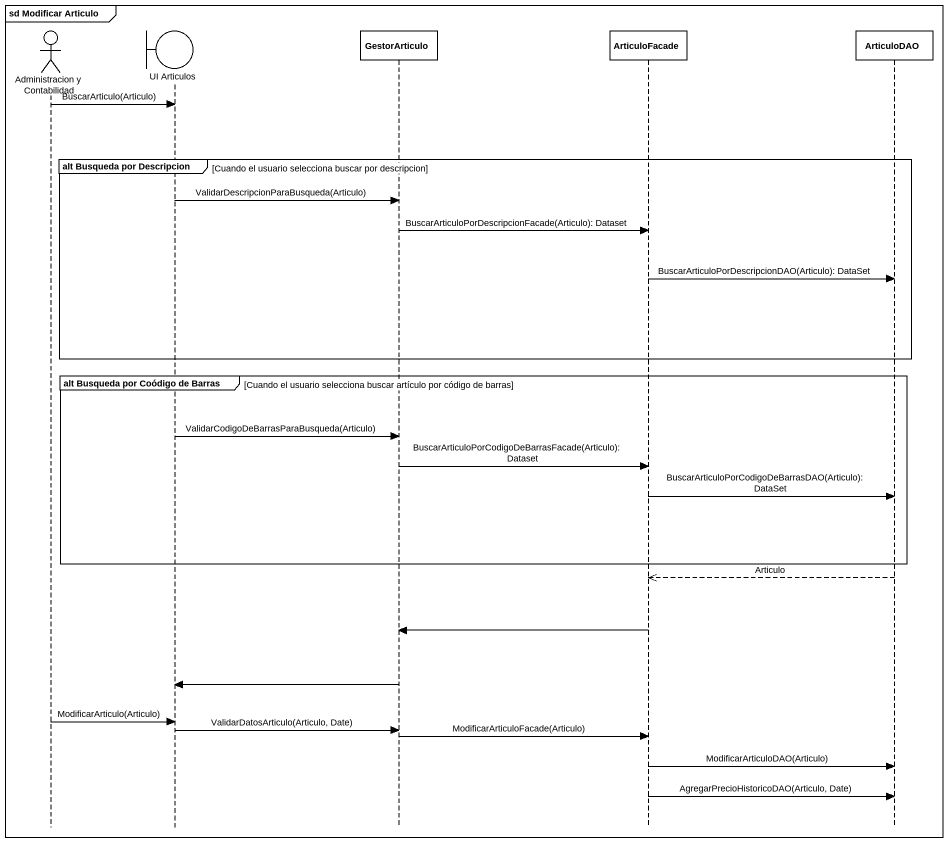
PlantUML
@startuml
mainframe sd Modificar Articulo
hide footbox
actor "Administracion y Contabilidad" as Administracion_y
boundary "UI Articulos" as UI_Articulos
participant GestorArticulo
participant ArticuloFacade
participant ArticuloDAO

Administracion_y -> UI_Articulos : BuscarArticulo(Articulo)
group alt Busqueda por Descripcion [Cuando el usuario selecciona buscar por descripcion]
  UI_Articulos -> GestorArticulo : ValidarDescripcionParaBusqueda(Articulo)
  GestorArticulo -> ArticuloFacade : BuscarArticuloPorDescripcionFacade(Articulo): Dataset
  ArticuloFacade -> ArticuloDAO : BuscarArticuloPorDescripcionDAO(Articulo): DataSet
end
group alt Busqueda por Coódigo de Barras [Cuando el usuario selecciona buscar artículo por código de barras]
  UI_Articulos -> GestorArticulo : ValidarCodigoDeBarrasParaBusqueda(Articulo)
  GestorArticulo -> ArticuloFacade : BuscarArticuloPorCodigoDeBarrasFacade(Articulo): Dataset
  ArticuloFacade -> ArticuloDAO : BuscarArticuloPorCodigoDeBarrasDAO(Articulo): DataSet
end
ArticuloDAO -->> ArticuloFacade : Articulo
ArticuloFacade -> GestorArticulo
GestorArticulo -> UI_Articulos
Administracion_y -> UI_Articulos : ModificarArticulo(Articulo)
UI_Articulos -> GestorArticulo : ValidarDatosArticulo(Articulo, Date)
GestorArticulo -> ArticuloFacade : ModificarArticuloFacade(Articulo)
ArticuloFacade -> ArticuloDAO : ModificarArticuloDAO(Articulo)
ArticuloFacade -> ArticuloDAO : AgregarPrecioHistoricoDAO(Articulo, Date)
@enduml
